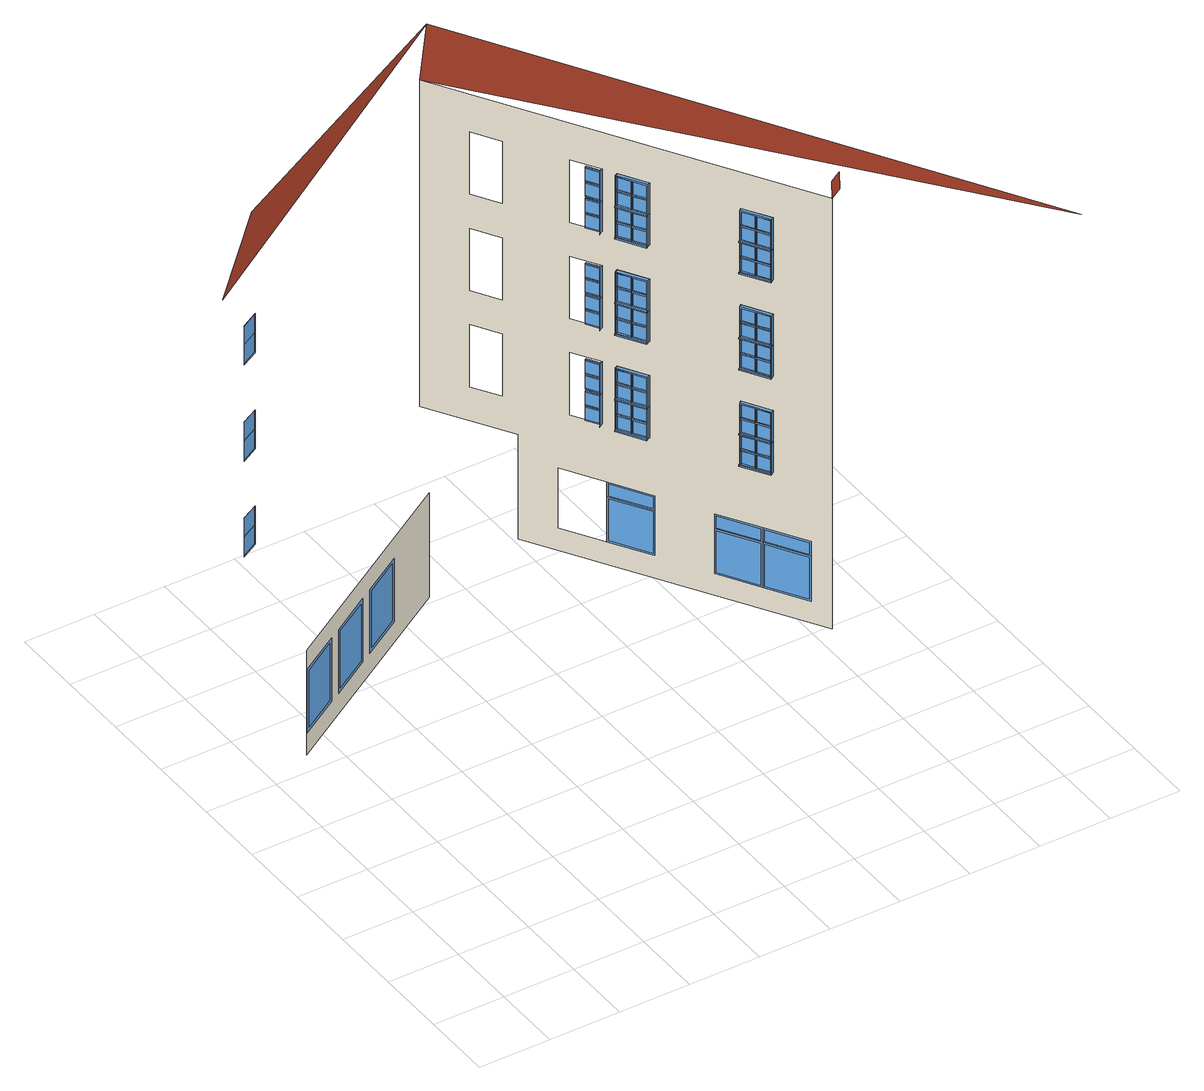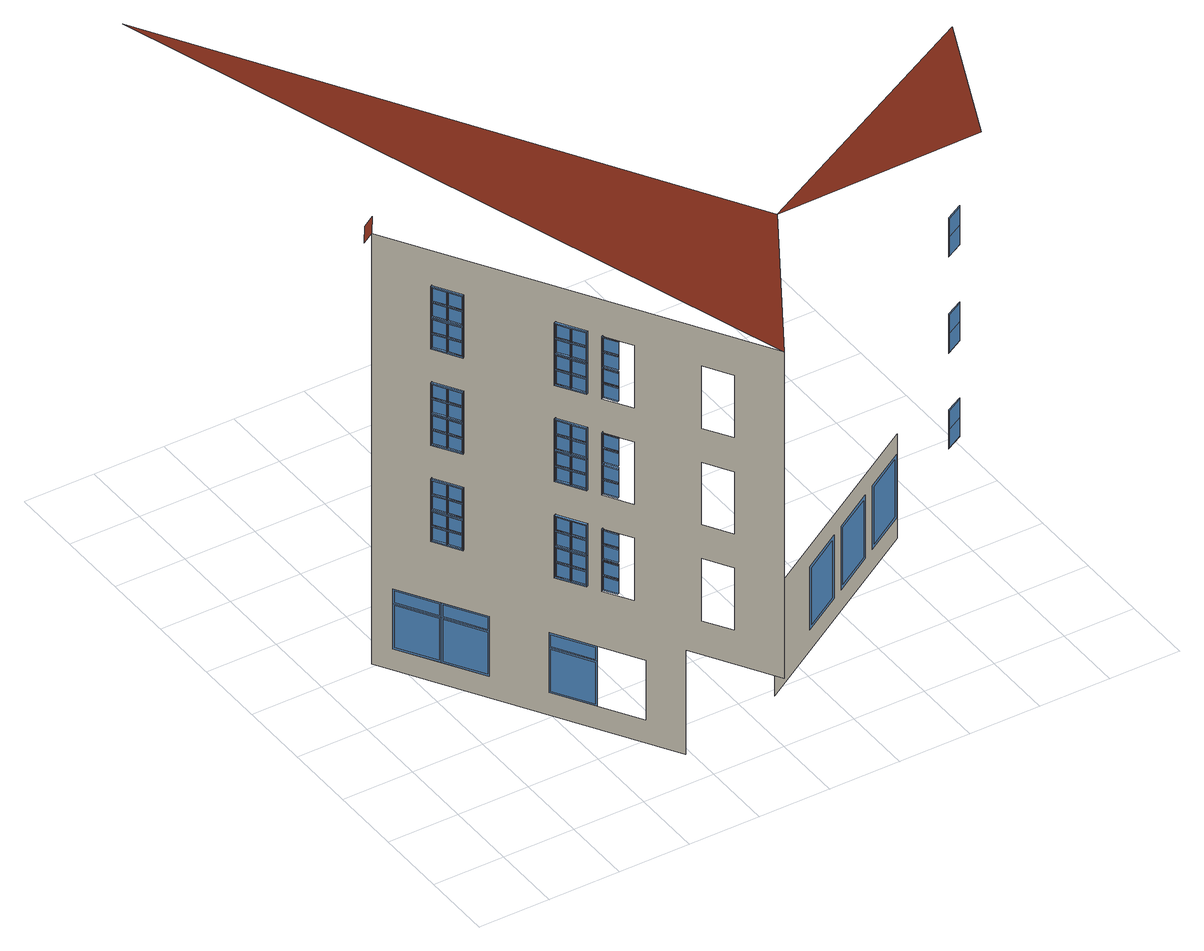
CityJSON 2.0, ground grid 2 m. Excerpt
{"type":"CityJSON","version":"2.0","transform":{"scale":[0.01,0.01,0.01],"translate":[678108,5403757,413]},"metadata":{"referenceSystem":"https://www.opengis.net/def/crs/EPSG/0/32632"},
"CityObjects":{
"building1":{"type":"Building","attributes":{"measuredHeight":15.88},"geometry":[{"type":"MultiSurface","lod":"3","boundaries":[[[0,1,2,3]],[[4,5,6,7],[1,0,3,2]],[[8,9,10,11],[12,13,14,15],[16,17,18,19]],[[20,21,22,23],[24,25,26,27],[28,29,30,31]],[[32,33,34,35],[36,37,38,39],[40,41,42,43]],[[14,13,12,15]],[[26,25,24,27]],[[38,37,36,39]],[[19,18,17,16]],[[31,30,29,28]],[[43,42,41,40]],[[44,45,46]],[[47,48,49,50]],[[51,52,53,54],[48,47,50,49]],[[55,56,57,58],[52,51,54,53],[59,60,61,62],[6,5,4,7]],[[63,64,65,66]],[[59,62,61,60],[64,63,66,65]],[[67,68,44]],[[69,70,71,72]],[[73,74,75,76]],[[77,78,79,80]],[[81,82,83,84]],[[85,86,87,88]],[[89,90,91,92]],[[93,94,95,96]],[[97,98,99,100]],[[101,102,103,104]],[[105,106,107,108]],[[109,110,111,112]],[[113,114,115,116]],[[117,118,119,120]],[[121,122,123,124]],[[125,126,127,128]],[[129,130,131,132]],[[133,134,135,136]],[[137,138,139,140]],[[141,142,143,144]],[[145,146,147,148]],[[149,150,151,152]],[[153,154,155,156]],[[157,158,159,160]],[[161,162,163,164]],[[75,122,123,74]],[[122,71,70,123]],[[126,83,82,127]],[[79,126,127,78]],[[83,130,131,82]],[[71,118,119,70]],[[91,138,139,90]],[[138,87,86,139]],[[142,99,98,143]],[[95,142,143,94]],[[99,146,147,98]],[[87,134,135,86]],[[107,154,155,106]],[[154,103,102,155]],[[158,115,114,159]],[[111,158,159,110]],[[115,162,163,114]],[[103,150,151,102]],[[165,166,167,68,168,169],[170,171,172,173],[174,175,176,177],[178,179,180,181],[182,183,184,185],[186,187,188,189],[190,191,192,193],[194,195,196,197],[198,199,200,201],[202,203,204,205],[206,207,208,209],[210,211,212,213],[214,215,216,217],[218,219,220,221],[222,223,224,225]],[[226,123,122,227]],[[228,119,118,229]],[[230,131,130,231]],[[232,127,126,233]],[[234,139,138,235]],[[236,135,134,237]],[[238,147,146,239]],[[240,143,142,241]],[[242,155,154,243]],[[244,151,150,245]],[[246,163,162,247]],[[248,159,158,249]],[[250,71,70,251]],[[252,75,74,253]],[[254,79,78,255]],[[256,83,82,257]],[[258,87,86,259]],[[260,91,90,261]],[[262,95,94,263]],[[264,99,98,265]],[[266,103,102,267]],[[268,107,106,269]],[[270,111,110,271]],[[272,115,114,273]],[[274,275,276,277,278,204,279]],[[280,281,282,283,274,279,205]],[[284,285,286,287,288,208,289]],[[290,291,292,293,284,289,209]],[[294,295,296,297,298,177,299]],[[300,301,302,303,294,299,174]],[[76,75,122,121]],[[122,71,72,121]],[[72,71,118,117]],[[84,83,130,129]],[[80,79,126,125]],[[126,83,84,125]],[[92,91,138,137]],[[138,87,88,137]],[[88,87,134,133]],[[100,99,146,145]],[[96,95,142,141]],[[142,99,100,141]],[[108,107,154,153]],[[154,103,104,153]],[[104,103,150,149]],[[116,115,162,161]],[[112,111,158,157]],[[158,115,116,157]],[[229,118,71,250]],[[227,122,75,252]],[[233,126,79,254]],[[231,130,83,256]],[[237,134,87,258]],[[235,138,91,260]],[[241,142,95,262]],[[239,146,99,264]],[[245,150,103,266]],[[243,154,107,268]],[[249,158,111,270]],[[247,162,115,272]],[[304,305,306,307]],[[308,309,310,311]],[[312,313,314,315]],[[316,317,318,319]],[[320,321,322,323]],[[324,325,326,327]],[[328,329,330,331]],[[332,333,334,335]],[[330,329,336,337]],[[338,333,332,339]],[[340,341,338,339]],[[342,343,328,331]],[[344,345,346,347]],[[348,349,350,351]],[[346,345,352,353]],[[354,349,348,355]],[[356,357,354,355]],[[358,359,344,347]],[[360,361,362,363]],[[364,365,366,367]],[[362,361,368,369]],[[370,365,364,371]],[[372,373,370,371]],[[374,375,360,363]],[[309,308,376,180,377]],[[305,304,309,377,181]],[[317,316,378,194,379]],[[313,312,317,379,195]],[[325,324,380,199,381]],[[321,320,325,381,200]],[[306,307,382,383]],[[310,311,384,385]],[[314,315,386,387]],[[318,319,388,389]],[[322,323,390,391]],[[326,327,392,393]],[[394,336,329,395]],[[396,338,341,397]],[[398,334,333,399]],[[400,328,343,401]],[[402,352,345,403]],[[404,354,357,405]],[[406,350,349,407]],[[408,344,359,409]],[[410,368,361,411]],[[412,370,373,413]],[[414,366,365,415]],[[416,360,375,417]],[[337,336,418,419]],[[339,338,420,421]],[[331,328,422,423]],[[335,334,424,425]],[[353,352,426,427]],[[355,354,428,429]],[[347,344,430,431]],[[351,350,432,433]],[[369,368,434,435]],[[371,370,436,437]],[[363,360,438,439]],[[367,366,440,441]],[[442,443,343,342]],[[444,445,329,330]],[[446,447,341,340]],[[448,449,333,332]],[[450,451,359,358]],[[452,453,345,346]],[[454,455,357,356]],[[456,457,349,348]],[[458,459,375,374]],[[460,461,361,362]],[[462,463,373,372]],[[464,465,365,364]],[[305,306,383,466]],[[309,310,385,467]],[[313,314,387,468]],[[317,318,389,469]],[[321,322,391,470]],[[325,326,393,471]],[[307,304,342,442,472,473,474,382]],[[311,308,340,446,475,476,477,384]],[[315,312,358,450,478,479,480,386]],[[319,316,356,454,481,482,483,388]],[[323,320,374,458,484,485,486,390]],[[327,324,372,462,487,488,489,392]],[[343,328,422,443]],[[329,336,418,445]],[[341,338,420,447]],[[338,333,449,420]],[[333,334,424,449]],[[328,329,445,422]],[[359,344,430,451]],[[345,352,426,453]],[[357,354,428,455]],[[354,349,457,428]],[[349,350,432,457]],[[344,345,453,430]],[[375,360,438,459]],[[361,368,434,461]],[[373,370,436,463]],[[370,365,465,436]],[[365,366,440,465]],[[360,361,461,438]],[[425,448,490,491]],[[419,444,492,493]],[[433,456,494,495]],[[427,452,496,497]],[[441,464,498,499]],[[435,460,500,501]],[[475,502,421,446]],[[472,503,423,442]],[[481,504,429,454]],[[478,505,431,450]],[[487,506,437,462]],[[484,507,439,458]],[[508,509,492,444,330,331,423,503]],[[510,511,490,448,332,339,421,502]],[[512,513,496,452,346,347,431,505]],[[514,515,494,456,348,355,429,504]],[[516,517,500,460,362,363,439,507]],[[518,519,498,464,364,371,437,506]],[[376,308,340,339,332,335,425,491,520,511,510,476,477,521]],[[309,304,342,331,330,337,419,493,522,509,508,473,474,467]],[[378,316,356,355,348,351,433,495,523,515,514,482,483,524]],[[317,312,358,347,346,353,427,497,525,513,512,479,480,469]],[[380,324,372,371,364,367,441,499,526,519,518,488,489,527]],[[325,320,374,363,362,369,435,501,528,517,516,485,486,471]],[[395,329,445,529]],[[399,333,449,530]],[[401,343,443,531]],[[397,341,447,532]],[[403,345,453,533]],[[407,349,457,534]],[[409,359,451,535]],[[405,357,455,536]],[[411,361,461,537]],[[415,365,465,538]],[[417,375,459,539]],[[413,373,463,540]],[[541,418,336,394]],[[542,420,338,396]],[[543,424,334,398]],[[544,422,328,400]],[[545,426,352,402]],[[546,428,354,404]],[[547,432,350,406]],[[548,430,344,408]],[[549,434,368,410]],[[550,436,370,412]],[[551,440,366,414]],[[552,438,360,416]],[[423,422,443,442]],[[419,418,445,444]],[[421,420,447,446]],[[425,424,449,448]],[[431,430,451,450]],[[427,426,453,452]],[[429,428,455,454]],[[433,432,457,456]],[[439,438,459,458]],[[435,434,461,460]],[[437,436,463,462]],[[441,440,465,464]],[[418,553,493,419]],[[422,554,503,423]],[[555,443,442,472]],[[420,556,502,421]],[[557,447,446,475]],[[424,558,491,425]],[[559,449,448,490]],[[560,445,444,492]],[[426,561,497,427]],[[430,562,505,431]],[[563,451,450,478]],[[428,564,504,429]],[[565,455,454,481]],[[432,566,495,433]],[[567,457,456,494]],[[568,453,452,496]],[[434,569,501,435]],[[438,570,507,439]],[[571,459,458,484]],[[436,572,506,437]],[[573,463,462,487]],[[440,574,499,441]],[[575,465,464,498]],[[576,461,460,500]],[[492,560,553,493]],[[472,555,554,503]],[[475,557,556,502]],[[490,559,558,491]],[[496,568,561,497]],[[478,563,562,505]],[[481,565,564,504]],[[494,567,566,495]],[[500,576,569,501]],[[484,571,570,507]],[[487,573,572,506]],[[498,575,574,499]],[[376,521,179,180]],[[309,467,577,377]],[[466,305,181,178]],[[378,524,197,194]],[[317,469,578,379]],[[468,313,195,196]],[[380,527,198,199]],[[325,471,579,381]],[[470,321,200,201]],[[418,553,560,445]],[[559,556,420,449]],[[560,554,422,445]],[[424,558,559,449]],[[426,561,568,453]],[[567,564,428,457]],[[568,562,430,453]],[[432,566,567,457]],[[434,569,576,461]],[[575,572,436,465]],[[576,570,438,461]],[[440,574,575,465]],[[443,422,554,555]],[[447,420,556,557]],[[451,430,562,563]],[[455,428,564,565]],[[459,438,570,571]],[[463,436,572,573]],[[532,447,420,542]],[[530,449,424,543]],[[531,443,422,544]],[[529,445,418,541]],[[536,455,428,546]],[[534,457,432,547]],[[535,451,430,548]],[[533,453,426,545]],[[540,463,436,550]],[[538,465,440,551]],[[539,459,438,552]],[[537,461,434,549]],[[580,554,555,581]],[[582,553,560,583]],[[584,558,559,585]],[[586,556,557,587]],[[588,562,563,589]],[[590,561,568,591]],[[592,566,567,593]],[[594,564,565,595]],[[596,570,571,597]],[[598,569,576,599]],[[600,574,575,601]],[[602,572,573,603]],[[604,605,606,224],[607,608,609,610]],[[611,605,604,223],[612,613,614,615]],[[613,612,615,614]],[[608,607,610,609]],[[473,616,555,472]],[[503,554,617,508]],[[493,553,618,522]],[[509,619,560,492]],[[491,558,620,520]],[[502,556,621,510]],[[511,622,559,490]],[[476,623,557,475]],[[479,624,563,478]],[[505,562,625,512]],[[497,561,626,525]],[[513,627,568,496]],[[495,566,628,523]],[[504,564,629,514]],[[515,630,567,494]],[[482,631,565,481]],[[485,632,571,484]],[[507,570,633,516]],[[501,569,634,528]],[[517,635,576,500]],[[499,574,636,526]],[[506,572,637,518]],[[519,638,575,498]],[[488,639,573,487]],[[377,180,179,577],[398,399,530,543],[532,542,396,397],[640,641,586,587],[584,585,642,643]],[[181,377,577,178],[394,395,529,541],[531,544,400,401],[644,645,580,581],[582,583,646,647]],[[379,194,197,578],[406,407,534,547],[536,546,404,405],[648,649,594,595],[592,593,650,651]],[[195,379,578,196],[402,403,533,545],[535,548,408,409],[652,653,588,589],[590,591,654,655]],[[381,199,198,579],[414,415,538,551],[540,550,412,413],[656,657,602,603],[600,601,658,659]],[[200,381,579,201],[410,411,537,549],[539,552,416,417],[660,661,596,597],[598,599,662,663]],[[618,619,560,553]],[[619,617,554,560]],[[622,621,556,559]],[[620,622,559,558]],[[621,623,557,556]],[[617,616,555,554]],[[626,627,568,561]],[[627,625,562,568]],[[630,629,564,567]],[[628,630,567,566]],[[629,631,565,564]],[[625,624,563,562]],[[634,635,576,569]],[[635,633,570,576]],[[638,637,572,575]],[[636,638,575,574]],[[637,639,573,572]],[[633,632,571,570]],[[583,560,619,646]],[[581,555,616,644]],[[587,557,623,640]],[[585,559,622,642]],[[591,568,627,654]],[[589,563,624,652]],[[595,565,631,648]],[[593,567,630,650]],[[599,576,635,662]],[[597,571,632,660]],[[603,573,639,656]],[[601,575,638,658]],[[645,617,554,580]],[[647,618,553,582]],[[643,620,558,584]],[[641,621,556,586]],[[653,625,562,588]],[[655,626,561,590]],[[651,628,566,592]],[[649,629,564,594]],[[661,633,570,596]],[[663,634,569,598]],[[659,636,574,600]],[[657,637,572,602]],[[467,474,382,383,466,178,577]],[[521,477,384,385,467,577,179]],[[469,480,386,387,468,196,578]],[[524,483,388,389,469,578,197]],[[471,486,390,391,470,201,579]],[[527,489,392,393,471,579,198]],[[522,618,619,509]],[[619,617,508,509]],[[508,617,616,473]],[[510,621,623,476]],[[520,620,622,511]],[[622,621,510,511]],[[525,626,627,513]],[[627,625,512,513]],[[512,625,624,479]],[[514,629,631,482]],[[523,628,630,515]],[[630,629,514,515]],[[528,634,635,517]],[[635,633,516,517]],[[516,633,632,485]],[[518,637,639,488]],[[526,636,638,519]],[[638,637,518,519]],[[644,616,617,645]],[[646,619,618,647]],[[642,622,620,643]],[[640,623,621,641]],[[652,624,625,653]],[[654,627,626,655]],[[650,630,628,651]],[[648,631,629,649]],[[660,632,633,661]],[[662,635,634,663]],[[658,638,636,659]],[[656,639,637,657]],[[664,665,666,667]],[[668,669,670,671]],[[672,673,674,675]],[[676,677,678,679]],[[680,681,682,683]],[[684,685,686,687]],[[688,689,690,691]],[[692,693,694,695]],[[696,697,698,699]],[[700,701,702,703]],[[704,705,706,707]],[[708,709,710,711]],[[712,713,714,715]],[[716,717,718,719]],[[720,721,722,723]],[[724,725,726,727]],[[728,729,730,731]],[[732,733,734,735]],[[702,693,692,703]],[[698,689,688,699]],[[718,709,708,719]],[[714,705,704,715]],[[734,725,724,735]],[[730,721,720,731]],[[669,668,736,189,737]],[[665,664,669,737,186]],[[677,676,738,192,739]],[[673,672,677,739,193]],[[685,684,740,182,741]],[[681,680,685,741,183]],[[666,667,742,743]],[[670,671,744,745]],[[674,675,746,747]],[[678,679,748,749]],[[682,683,750,751]],[[686,687,752,753]],[[754,694,693,755]],[[756,698,697,757]],[[758,690,689,759]],[[760,702,701,761]],[[762,710,709,763]],[[764,714,713,765]],[[766,706,705,767]],[[768,718,717,769]],[[770,726,725,771]],[[772,730,729,773]],[[774,722,721,775]],[[776,734,733,777]],[[778,779,780,781]],[[782,783,784,785]],[[786,787,220,788],[783,782,785,784]],[[221,787,786,789],[779,778,781,780]],[[695,694,790,791]],[[699,698,792,793]],[[703,702,794,795]],[[691,690,796,797]],[[711,710,798,799]],[[715,714,800,801]],[[719,718,802,803]],[[707,706,804,805]],[[727,726,806,807]],[[731,730,808,809]],[[735,734,810,811]],[[723,722,812,813]],[[814,815,701,700]],[[816,817,693,692]],[[818,819,697,696]],[[820,821,689,688]],[[822,823,717,716]],[[824,825,709,708]],[[826,827,713,712]],[[828,829,705,704]],[[830,831,733,732]],[[832,833,725,724]],[[834,835,729,728]],[[836,837,721,720]],[[665,666,743,838]],[[669,670,745,839]],[[673,674,747,840]],[[677,678,749,841]],[[681,682,751,842]],[[685,686,753,843]],[[667,664,700,814,844,845,846,742]],[[671,668,696,818,847,848,849,744]],[[675,672,716,822,850,851,852,746]],[[679,676,712,826,853,854,855,748]],[[683,680,732,830,856,857,858,750]],[[687,684,728,834,859,860,861,752]],[[701,702,794,815]],[[693,694,790,817]],[[697,698,792,819]],[[698,689,821,792]],[[689,690,796,821]],[[702,693,817,794]],[[717,718,802,823]],[[709,710,798,825]],[[713,714,800,827]],[[714,705,829,800]],[[705,706,804,829]],[[718,709,825,802]],[[733,734,810,831]],[[725,726,806,833]],[[729,730,808,835]],[[730,721,837,808]],[[721,722,812,837]],[[734,725,833,810]],[[736,668,696,699,688,691,797,862,863,864,865,848,849,866]],[[669,664,700,703,692,695,791,867,868,869,870,845,846,839]],[[738,676,712,715,704,707,805,871,872,873,874,854,855,875]],[[677,672,716,719,708,711,799,876,877,878,879,851,852,841]],[[740,684,728,731,720,723,813,880,881,882,883,860,861,884]],[[685,680,732,735,724,727,807,885,886,887,888,857,858,843]],[[797,820,889,862]],[[791,816,890,867]],[[847,891,793,818]],[[870,869,890,816,692,703,795,892]],[[844,892,795,814]],[[865,864,889,820,688,699,793,891]],[[805,828,893,871]],[[799,824,894,876]],[[853,895,801,826]],[[879,878,894,824,708,719,803,896]],[[850,896,803,822]],[[874,873,893,828,704,715,801,895]],[[813,836,897,880]],[[807,832,898,885]],[[859,899,809,834]],[[888,887,898,832,724,735,811,900]],[[856,900,811,830]],[[883,882,897,836,720,731,809,899]],[[755,693,817,901]],[[902,790,694,754]],[[903,792,698,756]],[[904,796,690,758]],[[759,689,821,905]],[[906,794,702,760]],[[761,701,815,907]],[[757,697,819,908]],[[763,709,825,909]],[[910,798,710,762]],[[911,800,714,764]],[[912,804,706,766]],[[767,705,829,913]],[[914,802,718,768]],[[769,717,823,915]],[[765,713,827,916]],[[771,725,833,917]],[[918,806,726,770]],[[919,808,730,772]],[[920,812,722,774]],[[775,721,837,921]],[[922,810,734,776]],[[777,733,831,923]],[[773,729,835,924]],[[795,794,815,814]],[[791,790,817,816]],[[793,792,819,818]],[[797,796,821,820]],[[803,802,823,822]],[[799,798,825,824]],[[801,800,827,826]],[[805,804,829,828]],[[811,810,831,830]],[[807,806,833,832]],[[809,808,835,834]],[[813,812,837,836]],[[790,925,867,791]],[[794,926,892,795]],[[927,815,814,844]],[[792,928,891,793]],[[929,819,818,847]],[[796,930,862,797]],[[931,821,820,889]],[[932,817,816,890]],[[798,933,876,799]],[[802,934,896,803]],[[935,823,822,850]],[[800,936,895,801]],[[937,827,826,853]],[[804,938,871,805]],[[939,829,828,893]],[[940,825,824,894]],[[806,941,885,807]],[[810,942,900,811]],[[943,831,830,856]],[[808,944,899,809]],[[945,835,834,859]],[[812,946,880,813]],[[947,837,836,897]],[[948,833,832,898]],[[890,932,925,867]],[[844,927,926,892]],[[847,929,928,891]],[[889,931,930,862]],[[894,940,933,876]],[[850,935,934,896]],[[853,937,936,895]],[[893,939,938,871]],[[898,948,941,885]],[[856,943,942,900]],[[859,945,944,899]],[[897,947,946,880]],[[736,866,188,189]],[[669,839,949,737]],[[838,665,186,187]],[[738,875,191,192]],[[677,841,950,739]],[[840,673,193,190]],[[740,884,185,182]],[[685,843,951,741]],[[842,681,183,184]],[[815,794,926,927]],[[819,792,928,929]],[[823,802,934,935]],[[827,800,936,937]],[[831,810,942,943]],[[835,808,944,945]],[[790,925,932,817]],[[931,928,792,821]],[[932,926,794,817]],[[796,930,931,821]],[[798,933,940,825]],[[939,936,800,829]],[[940,934,802,825]],[[804,938,939,829]],[[806,941,948,833]],[[947,944,808,837]],[[948,942,810,833]],[[812,946,947,837]],[[908,819,792,903]],[[905,821,796,904]],[[907,815,794,906]],[[901,817,790,902]],[[916,827,800,911]],[[913,829,804,912]],[[915,823,802,914]],[[909,825,798,910]],[[924,835,808,919]],[[921,837,812,920]],[[923,831,810,922]],[[917,833,806,918]],[[952,926,927,953]],[[954,925,932,955]],[[956,930,931,957]],[[958,928,929,959]],[[960,934,935,961]],[[962,933,940,963]],[[964,938,939,965]],[[966,936,937,967]],[[968,942,943,969]],[[970,941,948,971]],[[972,946,947,973]],[[974,944,945,975]],[[845,976,927,844]],[[892,926,977,870]],[[867,925,978,868]],[[869,979,932,890]],[[862,930,980,863]],[[891,928,981,865]],[[864,982,931,889]],[[848,983,929,847]],[[851,984,935,850]],[[896,934,985,879]],[[876,933,986,877]],[[878,987,940,894]],[[871,938,988,872]],[[895,936,989,874]],[[873,990,939,893]],[[854,991,937,853]],[[857,992,943,856]],[[900,942,993,888]],[[885,941,994,886]],[[887,995,948,898]],[[880,946,996,881]],[[899,944,997,883]],[[882,998,947,897]],[[860,999,945,859]],[[737,189,188,949],[758,759,905,904],[908,903,756,757],[1000,1001,958,959],[956,957,1002,1003]],[[186,737,949,187],[754,755,901,902],[907,906,760,761],[1004,1005,952,953],[954,955,1006,1007]],[[739,192,191,950],[766,767,913,912],[916,911,764,765],[1008,1009,966,967],[964,965,1010,1011]],[[193,739,950,190],[762,763,909,910],[915,914,768,769],[1012,1013,960,961],[962,963,1014,1015]],[[741,182,185,951],[774,775,921,920],[924,919,772,773],[1016,1017,974,975],[972,973,1018,1019]],[[183,741,951,184],[770,771,917,918],[923,922,776,777],[1020,1021,968,969],[970,971,1022,1023]],[[978,979,932,925]],[[979,977,926,932]],[[982,981,928,931]],[[980,982,931,930]],[[981,983,929,928]],[[977,976,927,926]],[[986,987,940,933]],[[987,985,934,940]],[[990,989,936,939]],[[988,990,939,938]],[[989,991,937,936]],[[985,984,935,934]],[[994,995,948,941]],[[995,993,942,948]],[[998,997,944,947]],[[996,998,947,946]],[[997,999,945,944]],[[993,992,943,942]],[[1005,977,926,952]],[[1007,978,925,954]],[[1003,980,930,956]],[[1001,981,928,958]],[[1013,985,934,960]],[[1015,986,933,962]],[[1011,988,938,964]],[[1009,989,936,966]],[[1021,993,942,968]],[[1023,994,941,970]],[[1019,996,946,972]],[[1017,997,944,974]],[[955,932,979,1006]],[[953,927,976,1004]],[[959,929,983,1000]],[[957,931,982,1002]],[[963,940,987,1014]],[[961,935,984,1012]],[[967,937,991,1008]],[[965,939,990,1010]],[[971,948,995,1022]],[[969,943,992,1020]],[[975,945,999,1016]],[[973,947,998,1018]],[[839,846,742,743,838,187,949]],[[866,849,744,745,839,949,188]],[[841,852,746,747,840,190,950]],[[875,855,748,749,841,950,191]],[[843,858,750,751,842,184,951]],[[884,861,752,753,843,951,185]],[[868,978,979,869]],[[870,977,976,845]],[[865,981,983,848]],[[863,980,982,864]],[[877,986,987,878]],[[879,985,984,851]],[[874,989,991,854]],[[872,988,990,873]],[[886,994,995,887]],[[888,993,992,857]],[[883,997,999,860]],[[881,996,998,882]],[[979,977,870,869]],[[982,981,865,864]],[[987,985,879,878]],[[990,989,874,873]],[[995,993,888,887]],[[998,997,883,882]],[[1004,976,977,1005]],[[1006,979,978,1007]],[[1002,982,980,1003]],[[1000,983,981,1001]],[[1012,984,985,1013]],[[1014,987,986,1015]],[[1010,990,988,1011]],[[1008,991,989,1009]],[[1020,992,993,1021]],[[1022,995,994,1023]],[[1018,998,996,1019]],[[1016,999,997,1017]],[[1024,1025,1026,1027]],[[1028,1029,1030,1031]],[[1032,786,788,219],[1029,1028,1031,1030]],[[789,786,1032,218],[1025,1024,1027,1026]],[[1033,1034,168,1035]]],"semantics":{"surfaces":[{"type":"Window","@cityeditor:layer":"Unclassified.LoD3","frameKlumMaterialClass":"Wood","frameKlumMaterialIndex":"L101","paneMaterialClass":"Glass","frameMaterialUncertainty":0.3},{"type":"Window","frameKlumMaterialClass":"Wood","frameKlumMaterialIndex":"L101","paneMaterialClass":"Glass","frameMaterialUncertainty":0.3},{"type":"RoofSurface","klumMaterialClass":"Ceramic","klumMaterialIndex":"D201","materialUncertainty":0.3},{"type":"WallSurface","klumMaterialClass":"Plaster","klumMaterialIndex":"I202","materialUncertainty":0.3},{"type":"RoofSurface"}],"values":[0,0,1,1,1,1,1,1,1,1,1,2,0,0,3,0,0,2,0,0,0,0,0,0,0,0,0,0,0,0,0,0,0,0,0,0,0,0,0,0,0,0,0,0,0,0,0,0,0,0,0,0,0,0,0,0,0,0,0,0,3,0,0,0,0,0,0,0,0,0,0,0,0,0,0,0,0,0,0,0,0,0,0,0,0,0,0,0,0,0,0,0,0,0,0,0,0,0,0,0,0,0,0,0,0,0,0,0,0,0,0,0,0,0,0,0,0,0,0,0,0,0,0,0,0,0,0,0,0,0,0,0,0,0,0,0,0,0,0,0,0,0,0,0,0,0,0,0,0,0,0,0,0,0,0,0,0,0,0,0,0,0,0,0,0,0,0,0,0,0,0,0,0,0,0,0,0,0,0,0,0,0,0,0,0,0,0,0,0,0,0,0,0,0,0,0,0,0,0,0,0,0,0,0,0,0,0,0,0,0,0,0,0,0,0,0,0,0,0,0,0,0,0,0,0,0,0,0,0,0,0,0,0,0,0,0,0,0,0,0,0,0,0,0,0,0,0,0,0,0,0,0,0,0,0,0,0,0,0,0,0,0,0,0,0,0,0,0,0,0,0,0,0,0,0,0,0,0,0,0,0,0,0,0,0,0,0,0,0,0,0,0,0,0,0,0,0,0,0,0,0,0,0,0,0,0,0,0,0,0,0,0,0,0,0,0,0,0,0,0,0,0,0,0,0,0,0,0,0,0,0,0,0,0,0,0,0,0,0,0,0,0,0,0,0,0,0,0,0,0,0,0,0,0,0,0,0,0,0,0,0,0,0,0,0,0,0,0,0,0,0,0,0,0,0,0,0,0,0,0,0,0,0,0,0,0,0,0,0,0,0,0,0,0,0,0,0,0,0,0,0,0,0,0,0,0,0,0,0,0,0,0,0,0,0,0,0,0,0,0,0,0,0,0,0,0,0,0,0,0,0,0,0,0,0,0,0,0,0,0,0,0,0,0,0,0,0,0,0,0,0,0,0,0,0,0,0,0,0,0,0,0,0,0,0,0,0,0,0,0,0,0,0,0,0,0,0,0,0,0,0,0,0,0,0,0,0,0,0,0,0,0,0,0,0,0,0,0,0,0,0,0,0,0,0,0,0,0,0,0,0,0,0,0,0,0,0,0,0,0,0,0,0,0,0,0,0,0,0,0,0,0,0,0,0,0,0,0,0,0,0,0,0,0,0,0,0,0,0,0,0,0,0,0,0,0,0,0,0,0,0,0,0,0,0,0,0,0,0,0,0,0,0,0,0,0,0,0,0,0,0,0,0,0,0,0,0,0,0,0,0,0,0,0,0,0,0,0,0,0,0,0,0,0,0,0,0,0,0,0,0,0,0,0,0,0,0,0,0,0,0,0,0,0,0,0,0,0,0,0,0,0,0,0,0,0,0,0,0,0,0,0,0,0,0,0,0,0,0,0,0,0,0,0,0,0,0,0,0,0,0,0,0,0,0,0,0,0,0,0,0,0,0,0,0,0,0,0,0,0,0,0,0,0,0,0,0,0,0,0,0,0,0,0,0,0,0,0,0,0,0,0,0,0,0,0,0,0,0,0,0,0,0,0,0,0,0,0,0,0,0,0,0,0,0,0,0,0,0,0,0,0,0,0,0,0,0,0,0,0,0,0,0,0,0,0,0,0,0,0,0,0,0,0,0,0,0,0,0,0,0,0,0,0,0,0,0,0,0,0,0,0,0,0,0,0,0,0,0,0,0,0,0,0,0,0,0,0,0,0,0,0,0,0,0,0,0,0,0,0,0,0,0,0,0,0,0,0,0,0,0,0,0,0,0,0,0,0,0,0,0,0,0,0,0,0,0,0,0,0,0,0,0,0,0,0,0,0,0,0,0,0,0,0,0,0,0,4]}}]}
},
"vertices":[
[137,1065,104],[137,1065,275],[236,1127,275],[236,1127,104],[245,1132,285],[245,1132,94],[128,1060,94],[128,1060,285],[103,1299,598],[151,1325,598],[151,1325,481],[103,1299,481],[104,1300,541],[149,1325,541],[149,1325,595],[104,1300,595],[149,1325,484],[149,1325,539],[104,1300,539],[104,1300,484],[103,1299,887],[151,1325,887],[151,1325,769],[103,1299,769],[104,1300,830],[149,1325,830],[149,1325,884],[104,1300,884],[149,1325,772],[149,1325,828],[104,1300,828],[104,1300,772],[103,1299,1177],[151,1325,1177],[151,1325,1059],[103,1299,1059],[104,1300,1120],[149,1325,1120],[149,1325,1173],[104,1300,1173],[149,1325,1062],[149,1325,1118],[104,1300,1118],[104,1300,1062],[803,1574,1618],[8,1248,1327],[48,1182,1618],[285,1157,102],[285,1157,273],[384,1218,273],[384,1218,102],[393,1224,283],[393,1224,92],[276,1151,92],[276,1151,283],[709,1419,30],[125,1058,30],[125,1058,344],[709,1419,344],[542,1316,283],[425,1243,283],[425,1243,92],[542,1316,92],[434,1249,102],[434,1249,273],[533,1311,273],[533,1311,102],[1708,91,1618],[876,1719,1327],[1101,1338,783],[1104,1341,783],[1125,1307,783],[1121,1305,783],[1101,1338,828],[1104,1341,828],[1125,1307,828],[1121,1305,828],[1101,1338,922],[1104,1341,922],[1125,1307,922],[1121,1305,922],[1101,1338,877],[1104,1341,877],[1125,1307,877],[1121,1305,877],[1101,1338,1073],[1104,1341,1073],[1125,1307,1073],[1121,1305,1073],[1101,1338,1118],[1104,1341,1118],[1125,1307,1118],[1121,1305,1118],[1101,1338,1212],[1104,1341,1212],[1125,1307,1212],[1121,1305,1212],[1101,1338,1167],[1104,1341,1167],[1125,1307,1167],[1121,1305,1167],[1101,1338,493],[1104,1341,493],[1125,1307,493],[1121,1305,493],[1101,1338,538],[1104,1341,538],[1125,1307,538],[1121,1305,538],[1101,1338,632],[1104,1341,632],[1125,1307,632],[1121,1305,632],[1101,1338,587],[1104,1341,587],[1125,1307,587],[1121,1305,587],[1121,1305,742],[1125,1307,742],[1104,1341,742],[1101,1338,742],[1121,1305,787],[1125,1307,787],[1104,1341,787],[1101,1338,787],[1121,1305,881],[1125,1307,881],[1104,1341,881],[1101,1338,881],[1121,1305,836],[1125,1307,836],[1104,1341,836],[1101,1338,836],[1121,1305,1032],[1125,1307,1032],[1104,1341,1032],[1101,1338,1032],[1121,1305,1077],[1125,1307,1077],[1104,1341,1077],[1101,1338,1077],[1121,1305,1171],[1125,1307,1171],[1104,1341,1171],[1101,1338,1171],[1121,1305,1126],[1125,1307,1126],[1104,1341,1126],[1101,1338,1126],[1121,1305,452],[1125,1307,452],[1104,1341,452],[1101,1338,452],[1121,1305,497],[1125,1307,497],[1104,1341,497],[1101,1338,497],[1121,1305,591],[1125,1307,591],[1104,1341,591],[1101,1338,591],[1121,1305,546],[1125,1307,546],[1104,1341,546],[1101,1338,546],[1013,1497,30],[1013,1497,344],[876,1719,344],[1450,789,1327],[1450,789,30],[946,1606,446],[991,1533,446],[991,1533,633],[946,1606,633],[1130,1308,636],[1085,1380,636],[1085,1380,448],[1130,1308,448],[1196,1201,448],[1196,1201,636],[1151,1274,636],[1151,1274,448],[1323,995,638],[1323,995,450],[1368,922,450],[1368,922,638],[1323,995,740],[1368,922,740],[1368,922,928],[1323,995,928],[1368,922,1030],[1368,922,1218],[1323,995,1218],[1323,995,1030],[1151,1274,1216],[1151,1274,1028],[1196,1201,1028],[1196,1201,1216],[1196,1201,926],[1151,1274,926],[1151,1274,738],[1196,1201,738],[1085,1380,926],[1085,1380,738],[1130,1308,738],[1130,1308,926],[1085,1380,1216],[1085,1380,1028],[1130,1308,1028],[1130,1308,1216],[946,1606,1026],[991,1533,1026],[991,1533,1213],[946,1606,1213],[991,1533,736],[991,1533,923],[946,1606,923],[946,1606,736],[1421,837,95],[1421,837,275],[1287,1054,275],[1287,1054,95],[1069,1406,98],[1203,1189,98],[1203,1189,278],[1069,1406,278],[1108,1343,787],[1129,1309,787],[1108,1343,742],[1129,1309,742],[1108,1343,836],[1129,1309,836],[1108,1343,881],[1129,1309,881],[1108,1343,1077],[1129,1309,1077],[1108,1343,1032],[1129,1309,1032],[1108,1343,1126],[1129,1309,1126],[1108,1343,1171],[1129,1309,1171],[1108,1343,497],[1129,1309,497],[1108,1343,452],[1129,1309,452],[1108,1343,546],[1129,1309,546],[1108,1343,591],[1129,1309,591],[1129,1309,783],[1108,1343,783],[1129,1309,828],[1108,1343,828],[1129,1309,922],[1108,1343,922],[1129,1309,877],[1108,1343,877],[1129,1309,1073],[1108,1343,1073],[1129,1309,1118],[1108,1343,1118],[1129,1309,1212],[1108,1343,1212],[1129,1309,1167],[1108,1343,1167],[1129,1309,493],[1108,1343,493],[1129,1309,538],[1108,1343,538],[1129,1309,632],[1108,1343,632],[1129,1309,587],[1108,1343,587],[1122,1303,832],[1122,1303,742],[1118,1300,742],[1118,1300,738],[1122,1303,738],[1130,1308,832],[1122,1303,926],[1122,1303,836],[1118,1300,835],[1118,1300,832],[1122,1303,1122],[1122,1303,1032],[1118,1300,1032],[1118,1300,1028],[1122,1303,1028],[1130,1308,1122],[1122,1303,1216],[1122,1303,1126],[1118,1300,1125],[1118,1300,1122],[1122,1303,542],[1122,1303,452],[1118,1300,452],[1118,1300,448],[1122,1303,448],[1130,1308,542],[1122,1303,636],[1122,1303,546],[1118,1300,545],[1118,1300,542],[1143,1269,452],[1143,1269,448],[1139,1267,448],[1139,1267,452],[1143,1269,546],[1143,1269,542],[1139,1267,542],[1139,1267,545],[1143,1269,1032],[1143,1269,1028],[1139,1267,1028],[1139,1267,1032],[1143,1269,1126],[1143,1269,1122],[1139,1267,1122],[1139,1267,1125],[1143,1269,742],[1143,1269,738],[1139,1267,738],[1139,1267,742],[1143,1269,836],[1143,1269,832],[1139,1267,832],[1139,1267,835],[1148,1270,493],[1148,1270,497],[1144,1267,497],[1144,1267,493],[1144,1267,591],[1148,1270,591],[1148,1270,632],[1144,1267,632],[1148,1270,538],[1144,1267,538],[1148,1270,587],[1144,1267,587],[1144,1267,546],[1148,1270,546],[1144,1267,452],[1148,1270,452],[1148,1270,1073],[1148,1270,1077],[1144,1267,1077],[1144,1267,1073],[1144,1267,1171],[1148,1270,1171],[1148,1270,1212],[1144,1267,1212],[1148,1270,1118],[1144,1267,1118],[1148,1270,1167],[1144,1267,1167],[1144,1267,1126],[1148,1270,1126],[1144,1267,1032],[1148,1270,1032],[1148,1270,783],[1148,1270,787],[1144,1267,787],[1144,1267,783],[1144,1267,881],[1148,1270,881],[1148,1270,922],[1144,1267,922],[1148,1270,828],[1144,1267,828],[1148,1270,877],[1144,1267,877],[1144,1267,836],[1148,1270,836],[1144,1267,742],[1148,1270,742],[1143,1269,636],[1151,1274,542],[1143,1269,1216],[1151,1274,1122],[1143,1269,926],[1151,1274,832],[1184,1194,452],[1184,1194,448],[1184,1194,545],[1184,1194,542],[1184,1194,1032],[1184,1194,1028],[1184,1194,1125],[1184,1194,1122],[1184,1194,742],[1184,1194,738],[1184,1194,835],[1184,1194,832],[1152,1272,538],[1152,1272,497],[1152,1272,587],[1152,1272,546],[1152,1272,632],[1152,1272,591],[1152,1272,493],[1152,1272,452],[1152,1272,1118],[1152,1272,1077],[1152,1272,1167],[1152,1272,1126],[1152,1272,1212],[1152,1272,1171],[1152,1272,1073],[1152,1272,1032],[1152,1272,828],[1152,1272,787],[1152,1272,877],[1152,1272,836],[1152,1272,922],[1152,1272,881],[1152,1272,783],[1152,1272,742],[1169,1236,538],[1165,1234,538],[1169,1236,587],[1165,1234,587],[1169,1236,493],[1165,1234,493],[1169,1236,632],[1165,1234,632],[1169,1236,1118],[1165,1234,1118],[1169,1236,1167],[1165,1234,1167],[1169,1236,1073],[1165,1234,1073],[1169,1236,1212],[1165,1234,1212],[1169,1236,828],[1165,1234,828],[1169,1236,877],[1165,1234,877],[1169,1236,783],[1165,1234,783],[1169,1236,922],[1165,1234,922],[1165,1234,452],[1169,1236,452],[1165,1234,497],[1169,1236,497],[1165,1234,546],[1169,1236,546],[1165,1234,591],[1169,1236,591],[1165,1234,1032],[1169,1236,1032],[1165,1234,1077],[1169,1236,1077],[1165,1234,1126],[1169,1236,1126],[1165,1234,1171],[1169,1236,1171],[1165,1234,742],[1169,1236,742],[1165,1234,787],[1169,1236,787],[1165,1234,836],[1169,1236,836],[1165,1234,881],[1169,1236,881],[1188,1197,448],[1188,1197,542],[1188,1197,1028],[1188,1197,1122],[1188,1197,738],[1188,1197,832],[1166,1232,452],[1187,1199,452],[1188,1197,452],[1166,1232,546],[1187,1199,546],[1188,1197,546],[1166,1232,1032],[1187,1199,1032],[1188,1197,1032],[1166,1232,1126],[1187,1199,1126],[1188,1197,1126],[1166,1232,742],[1187,1199,742],[1188,1197,742],[1166,1232,836],[1187,1199,836],[1188,1197,836],[1166,1232,591],[1166,1232,632],[1166,1232,497],[1166,1232,538],[1166,1232,1171],[1166,1232,1212],[1166,1232,1077],[1166,1232,1118],[1166,1232,881],[1166,1232,922],[1166,1232,787],[1166,1232,828],[1166,1232,587],[1166,1232,493],[1166,1232,1167],[1166,1232,1073],[1166,1232,877],[1166,1232,783],[1187,1199,493],[1187,1199,497],[1187,1199,587],[1187,1199,591],[1187,1199,1073],[1187,1199,1077],[1187,1199,1167],[1187,1199,1171],[1187,1199,783],[1187,1199,787],[1187,1199,877],[1187,1199,881],[1187,1199,632],[1188,1197,636],[1187,1199,538],[1187,1199,1212],[1188,1197,1216],[1187,1199,1118],[1187,1199,922],[1188,1197,926],[1187,1199,828],[1173,1239,497],[1173,1239,591],[1173,1239,452],[1173,1239,546],[1173,1239,1077],[1173,1239,1171],[1173,1239,1032],[1173,1239,1126],[1173,1239,787],[1173,1239,881],[1173,1239,742],[1173,1239,836],[1173,1239,538],[1173,1239,587],[1173,1239,632],[1173,1239,493],[1173,1239,1118],[1173,1239,1167],[1173,1239,1212],[1173,1239,1073],[1173,1239,828],[1173,1239,877],[1173,1239,922],[1173,1239,783],[1170,1234,538],[1170,1234,493],[1170,1234,452],[1170,1234,587],[1170,1234,546],[1170,1234,632],[1170,1234,591],[1170,1234,497],[1170,1234,1118],[1170,1234,1073],[1170,1234,1032],[1170,1234,1167],[1170,1234,1126],[1170,1234,1212],[1170,1234,1171],[1170,1234,1077],[1170,1234,828],[1170,1234,783],[1170,1234,742],[1170,1234,877],[1170,1234,836],[1170,1234,922],[1170,1234,881],[1170,1234,787],[1196,1201,542],[1196,1201,1122],[1196,1201,832],[1174,1237,493],[1174,1237,452],[1174,1237,538],[1174,1237,497],[1174,1237,632],[1174,1237,591],[1174,1237,587],[1174,1237,546],[1174,1237,1073],[1174,1237,1032],[1174,1237,1118],[1174,1237,1077],[1174,1237,1212],[1174,1237,1171],[1174,1237,1167],[1174,1237,1126],[1174,1237,783],[1174,1237,742],[1174,1237,828],[1174,1237,787],[1174,1237,922],[1174,1237,881],[1174,1237,877],[1174,1237,836],[1203,1189,234],[1136,1297,234],[1136,1297,278],[1139,1293,238],[1201,1193,238],[1201,1193,273],[1139,1293,273],[1136,1297,98],[1201,1193,229],[1139,1293,229],[1139,1293,103],[1201,1193,103],[1191,1201,452],[1191,1201,493],[1191,1201,538],[1191,1201,497],[1191,1201,632],[1191,1201,587],[1191,1201,591],[1191,1201,546],[1191,1201,1032],[1191,1201,1073],[1191,1201,1118],[1191,1201,1077],[1191,1201,1212],[1191,1201,1167],[1191,1201,1171],[1191,1201,1126],[1191,1201,742],[1191,1201,783],[1191,1201,828],[1191,1201,787],[1191,1201,922],[1191,1201,877],[1191,1201,881],[1191,1201,836],[1194,1203,546],[1194,1203,587],[1194,1203,591],[1194,1203,632],[1194,1203,452],[1194,1203,493],[1194,1203,497],[1194,1203,538],[1194,1203,1126],[1194,1203,1167],[1194,1203,1171],[1194,1203,1212],[1194,1203,1032],[1194,1203,1073],[1194,1203,1077],[1194,1203,1118],[1194,1203,836],[1194,1203,877],[1194,1203,881],[1194,1203,922],[1194,1203,742],[1194,1203,783],[1194,1203,787],[1194,1203,828],[1316,990,744],[1316,990,740],[1312,988,740],[1312,988,744],[1316,990,838],[1316,990,834],[1312,988,834],[1312,988,837],[1316,990,1034],[1316,990,1030],[1312,988,1030],[1312,988,1034],[1316,990,1128],[1316,990,1124],[1312,988,1124],[1312,988,1127],[1316,990,454],[1316,990,450],[1312,988,450],[1312,988,454],[1316,990,548],[1316,990,544],[1312,988,544],[1312,988,547],[1317,988,883],[1321,991,883],[1321,991,924],[1317,988,924],[1317,988,789],[1321,991,789],[1321,991,830],[1317,988,830],[1317,988,838],[1321,991,838],[1321,991,879],[1317,988,879],[1317,988,744],[1321,991,744],[1321,991,785],[1317,988,785],[1317,988,1173],[1321,991,1173],[1321,991,1214],[1317,988,1214],[1317,988,1079],[1321,991,1079],[1321,991,1120],[1317,988,1120],[1317,988,1128],[1321,991,1128],[1321,991,1169],[1317,988,1169],[1317,988,1034],[1321,991,1034],[1321,991,1075],[1317,988,1075],[1317,988,593],[1321,991,593],[1321,991,634],[1317,988,634],[1317,988,499],[1321,991,499],[1321,991,540],[1317,988,540],[1317,988,548],[1321,991,548],[1321,991,589],[1317,988,589],[1317,988,454],[1321,991,454],[1321,991,495],[1317,988,495],[1316,990,928],[1323,995,834],[1316,990,1218],[1323,995,1124],[1316,990,638],[1323,995,544],[1357,915,744],[1357,915,740],[1357,915,837],[1357,915,834],[1357,915,1034],[1357,915,1030],[1357,915,1127],[1357,915,1124],[1357,915,454],[1357,915,450],[1357,915,547],[1357,915,544],[1324,993,830],[1324,993,789],[1324,993,879],[1324,993,838],[1324,993,924],[1324,993,883],[1324,993,785],[1324,993,744],[1324,993,1120],[1324,993,1079],[1324,993,1169],[1324,993,1128],[1324,993,1214],[1324,993,1173],[1324,993,1075],[1324,993,1034],[1324,993,540],[1324,993,499],[1324,993,589],[1324,993,548],[1324,993,634],[1324,993,593],[1324,993,495],[1324,993,454],[1289,1050,226],[1351,950,226],[1351,950,100],[1289,1050,100],[1351,950,235],[1289,1050,235],[1289,1050,270],[1351,950,270],[1354,946,231],[1287,1054,231],[1354,946,275],[1354,946,95],[1341,957,830],[1338,955,830],[1341,957,879],[1338,955,879],[1341,957,785],[1338,955,785],[1341,957,924],[1338,955,924],[1341,957,1120],[1338,955,1120],[1341,957,1169],[1338,955,1169],[1341,957,1075],[1338,955,1075],[1341,957,1214],[1338,955,1214],[1341,957,540],[1338,955,540],[1341,957,589],[1338,955,589],[1341,957,495],[1338,955,495],[1341,957,634],[1338,955,634],[1338,955,744],[1341,957,744],[1338,955,789],[1341,957,789],[1338,955,838],[1341,957,838],[1338,955,883],[1341,957,883],[1338,955,1034],[1341,957,1034],[1338,955,1079],[1341,957,1079],[1338,955,1128],[1341,957,1128],[1338,955,1173],[1341,957,1173],[1338,955,454],[1341,957,454],[1338,955,499],[1341,957,499],[1338,955,548],[1341,957,548],[1338,955,593],[1341,957,593],[1361,917,740],[1361,917,834],[1361,917,1030],[1361,917,1124],[1361,917,450],[1361,917,544],[1339,953,744],[1359,919,744],[1361,917,744],[1339,953,838],[1359,919,838],[1361,917,838],[1339,953,1034],[1359,919,1034],[1361,917,1034],[1339,953,1128],[1359,919,1128],[1361,917,1128],[1339,953,454],[1359,919,454],[1361,917,454],[1339,953,548],[1359,919,548],[1361,917,548],[1339,953,924],[1359,919,924],[1359,919,883],[1359,919,879],[1361,917,928],[1339,953,830],[1359,919,830],[1359,919,789],[1359,919,785],[1339,953,1214],[1359,919,1214],[1359,919,1173],[1359,919,1169],[1361,917,1218],[1339,953,1120],[1359,919,1120],[1359,919,1079],[1359,919,1075],[1339,953,634],[1359,919,634],[1359,919,593],[1359,919,589],[1361,917,638],[1339,953,540],[1359,919,540],[1359,919,499],[1359,919,495],[1339,953,883],[1339,953,789],[1339,953,879],[1339,953,785],[1339,953,1173],[1339,953,1079],[1339,953,1169],[1339,953,1075],[1339,953,593],[1339,953,499],[1339,953,589],[1339,953,495],[1345,959,789],[1345,959,830],[1345,959,879],[1345,959,924],[1345,959,883],[1345,959,785],[1345,959,744],[1345,959,838],[1345,959,1079],[1345,959,1120],[1345,959,1169],[1345,959,1214],[1345,959,1173],[1345,959,1075],[1345,959,1034],[1345,959,1128],[1345,959,499],[1345,959,540],[1345,959,589],[1345,959,634],[1345,959,593],[1345,959,495],[1345,959,454],[1345,959,548],[1342,955,830],[1342,955,785],[1342,955,744],[1342,955,879],[1342,955,838],[1342,955,924],[1342,955,883],[1342,955,789],[1342,955,1120],[1342,955,1075],[1342,955,1034],[1342,955,1169],[1342,955,1128],[1342,955,1214],[1342,955,1173],[1342,955,1079],[1342,955,540],[1342,955,495],[1342,955,454],[1342,955,589],[1342,955,548],[1342,955,634],[1342,955,593],[1342,955,499],[1368,922,834],[1368,922,1124],[1368,922,544],[1346,958,785],[1346,958,744],[1346,958,830],[1346,958,789],[1346,958,924],[1346,958,883],[1346,958,879],[1346,958,838],[1346,958,1075],[1346,958,1034],[1346,958,1120],[1346,958,1079],[1346,958,1214],[1346,958,1173],[1346,958,1169],[1346,958,1128],[1346,958,495],[1346,958,454],[1346,958,540],[1346,958,499],[1346,958,634],[1346,958,593],[1346,958,589],[1346,958,548],[1363,922,744],[1363,922,785],[1363,922,830],[1363,922,789],[1363,922,924],[1363,922,879],[1363,922,883],[1363,922,838],[1363,922,1034],[1363,922,1075],[1363,922,1120],[1363,922,1079],[1363,922,1214],[1363,922,1169],[1363,922,1173],[1363,922,1128],[1363,922,454],[1363,922,495],[1363,922,540],[1363,922,499],[1363,922,634],[1363,922,589],[1363,922,593],[1363,922,548],[1367,924,838],[1367,924,879],[1367,924,883],[1367,924,924],[1367,924,744],[1367,924,785],[1367,924,789],[1367,924,830],[1367,924,1128],[1367,924,1169],[1367,924,1173],[1367,924,1214],[1367,924,1034],[1367,924,1075],[1367,924,1079],[1367,924,1120],[1367,924,548],[1367,924,589],[1367,924,593],[1367,924,634],[1367,924,454],[1367,924,495],[1367,924,499],[1367,924,540],[1356,941,226],[1418,841,226],[1418,841,100],[1356,941,100],[1418,841,235],[1356,941,235],[1356,941,270],[1418,841,270],[1421,837,231],[1485,812,1378],[1485,811,1327],[1449,790,1378]
]}
